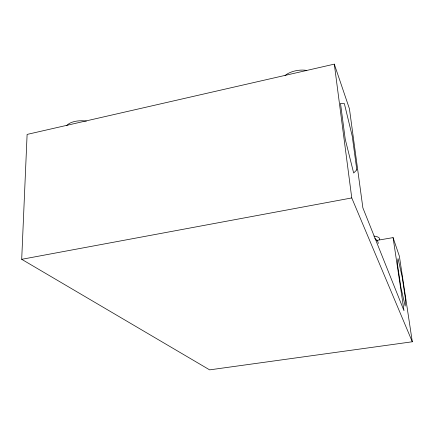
<?xml version="1.0" encoding="UTF-8"?>
<svg xmlns="http://www.w3.org/2000/svg" width="434" height="434" viewBox="0 0 434 434"><rect width="100%" height="100%" fill="white"/><g stroke="black" fill="none" stroke-linecap="round" stroke-linejoin="round"><path stroke-width="0.65" d="M393.079 237.615L399.367 256.174L412.3 341.775L209.638 369.866L21.7 259.31L27.109 134.415L334.305 64.134L349.43 108.777L362.873 207.859L403.989 310.69L393.079 237.615L376.446 240.463M21.7 259.31L351.762 197.937L412.3 341.775M334.305 64.134L351.762 197.937M373.896 236.08A12.092 4.378 -7.7 0 1 379.647 239.758M285.019 75.527A18.467 10.427 -7.7 0 1 306.8 70.416M66.7 125.632A17.588 8.854 3.3 0 1 86.35 121.091M374.808 238.548A34.031 12.212 -7 0 1 378.264 243.469M405.687 300.436L405.15 306.095L400.875 287.221L397.273 262.95L398.065 258.61L402.204 277.207L405.687 300.436M356.819 169.84L353.656 173.014L345.236 139.222L340.5 103.352L344.341 103.531L352.245 136.178L356.819 169.84"/></g></svg>
